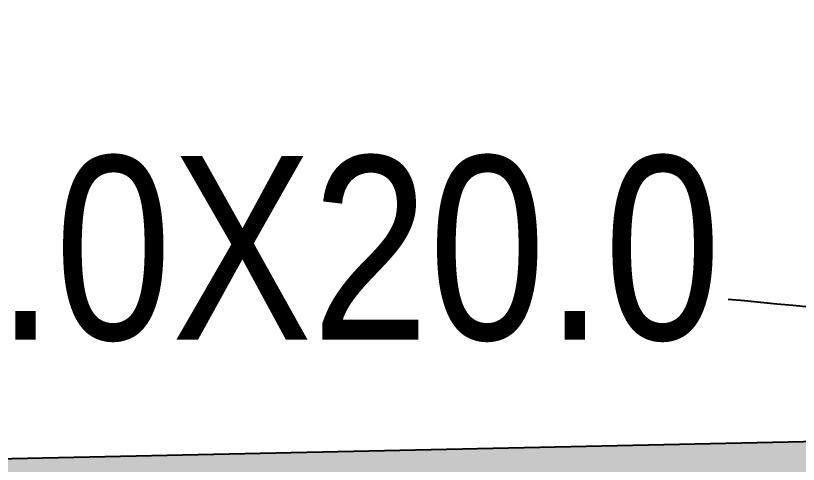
# Model space of a CAD drawing. Extents: x 88833 to 97610, y 5963373 to 5974710.
# Drawn here: x 95360.23 to 95402.89, y 5964321.75 to 5964346.21 of the extents above; entities that cross this region are included whole.
import ezdxf

# ---------------------------------------------------------------- set-up
doc = ezdxf.new("R2010")
doc.units = 0
doc.header["$LTSCALE"] = 5
doc.linetypes.add('COOP2', pattern=[10, 5, -1, 0, -1, 0, -1, 0, -1, 0, -1])
doc.layers.add('P-APEX RECON-10m BUFFER', color=51, linetype='COOP2')
doc.layers.add('P-APEX RECON-WORK AREA', color=104, linetype='Continuous')
doc.layers.add('P-APEX RECON-TWS-T', color=104, linetype='Continuous', lineweight=9)
doc.styles.add('1.8', font='ARIALN.TTF', dxfattribs={"height": 2})
doc.styles.add('175L', font='ARIALN.TTF', dxfattribs={"height": 2})
doc.dimstyles.new('Compass 1 000', dxfattribs={"dimtxt": 1.8, "dimasz": 2, "dimexe": 0.2, "dimexo": 0.0625, "dimgap": 0.5, "dimtad": 0, "dimtih": 1, "dimtoh": 1, "dimzin": 0, "dimdsep": 46, "dimtxsty": '1.8', "dimcen": 0.1, "dimse1": 1, "dimse2": 1, "dimclrd": 256, "dimclrt": 256, "dimaunit": 1, "dimadec": 4, "dimazin": 0, "dimtfac": 0.06, "dimtofl": 0, "dimtmove": 0, "dimatfit": 0, "dimfxl": 0.2, "dimtolj": 1, "dimtzin": 0, "dimlwd": -1, "dimarcsym": 0})

msp = doc.modelspace()

# ---------------------------------------------------------------- hatches: boundary and pattern name
at = {"layer": 'P-APEX RECON-10m BUFFER', "transparency": 33554687}
h = msp.add_hatch(color=256, dxfattribs=at)
h.dxf.hatch_style = 1
h.paths.add_polyline_path([(94839.164, 5964300.866), (95460.443, 5964314.215), (95460.353, 5964311.378), (95460.442, 5964309.307), (95470.434, 5964309.522), (95470.352, 5964311.435), (95470.63, 5964320.185), (95472.48, 5964323.297), (95472.963, 5964333.81), (95471.065, 5964333.874), (95471.419, 5964345.04), (95473.475, 5964344.945), (95473.709, 5964350.017), (95474.394, 5964364.908), (95472.054, 5964365.016), (95473.832, 5964420.972), (95475.486, 5964470.47), (95575.74, 5964473.871), (95575.856, 5964468.979), (95580.67, 5964469.093), (95580.747, 5964455.407), (95590.74, 5964455.349), (95590.661, 5964469.328), (95595.834, 5964469.45), (95595.714, 5964474.548), (95610.318, 5964475.043), (95610.433, 5964470.152), (95630.412, 5964470.623), (95630.294, 5964475.618), (95630.058, 5964485.607), (95629.941, 5964490.602), (95624.973, 5964490.485), (95623.708, 5964551.127), (95636.676, 5964551.454), (95636.571, 5964556.449), (95623.604, 5964556.122), (95621.833, 5964640.986), (95626.828, 5964641.09), (95626.725, 5964646.035), (95634.69, 5964646.162), (95634.48, 5964656.152), (95626.516, 5964656.025), (95626.411, 5964661.07), (95621.416, 5964660.965), (95620.291, 5964714.908), (95610.3, 5964714.708), (95611.426, 5964660.757), (95606.431, 5964660.653), (95606.848, 5964640.673), (95611.843, 5964640.777), (95614.984, 5964490.249), (95609.962, 5964490.131), (95610.082, 5964485.033), (95595.479, 5964484.538), (95595.363, 5964489.429), (95575.385, 5964488.958), (95575.505, 5964483.86), (95465.811, 5964480.14), (95463.846, 5964421.297), (95462.072, 5964365.475), (95454.431, 5964365.827), (95453.512, 5964345.864), (95461.437, 5964345.499), (95461.078, 5964334.208), (95455.967, 5964334.379), (95455.62, 5964324.106), (94838.842, 5964310.854)])

# ---------------------------------------------------------------- linework, layer by layer
at = {"layer": 'P-APEX RECON-WORK AREA', "flags": 128}
msp.add_lwpolyline([(95611.843, 5964640.777), (95614.984, 5964490.249), (95609.962, 5964490.131), (95610.082, 5964485.033), (95595.479, 5964484.538), (95595.363, 5964489.429), (95575.385, 5964488.958), (95575.505, 5964483.86), (95465.811, 5964480.14), (95463.846, 5964421.297), (95462.072, 5964365.475), (95454.431, 5964365.827), (95453.512, 5964345.864), (95461.437, 5964345.499), (95461.078, 5964334.208), (95455.967, 5964334.379), (95455.62, 5964324.106), (94838.842, 5964310.854)], dxfattribs=at)

# ---------------------------------------------------------------- leaders
at = {"layer": 'P-APEX RECON-TWS-T', "path_type": 1}
msp.add_leader([(95455.418, 5964325.414), (95399.07, 5964330.738)], dimstyle='Compass 1 000', override={"dimscale": 5, "dimgap": 0.5, "dimtad": 0}, dxfattribs=at)

# ---------------------------------------------------------------- next in the draw order: texts
at = {"layer": 'P-APEX RECON-TWS-T', "insert": (95346.439, 5964338.55), "char_height": 10, "attachment_point": 1, "style": '175L', "bg_fill": 3, "box_fill_scale": 1.1, "bg_fill_color": 256, "bg_fill_transparency": 0}
msp.add_mtext_dynamic_manual_height_columns('20.0X20.0', width=49.86126, gutter_width=100, heights=[0], dxfattribs=at)

doc.saveas('drawing.dxf')
